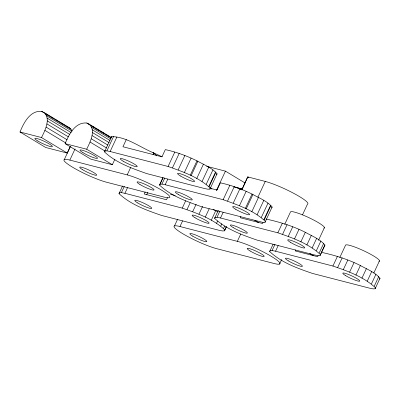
<?xml version="1.0" encoding="UTF-8"?>
<svg xmlns="http://www.w3.org/2000/svg" width="400" height="400" viewBox="0 0 400 400"><rect width="100%" height="100%" fill="white"/><g stroke="black" fill="none" stroke-linecap="round" stroke-linejoin="round"><path stroke-width="0.6" d="M20 131.99L41.51 137.55C45.09 130.495 52.405 116.02 41.675 111.36C30.11 110.245 23.66 122.975 20 131.99L45.695 147.495L67.205 153.055L70.31 146.405M65.135 143.65L86.645 149.21C90.225 142.155 97.54 127.675 86.81 123.015C75.245 121.905 68.795 134.635 65.135 143.65L90.83 159.155L112.34 164.71L114.925 159.17M104.485 151.885L104.87 150.98L106.88 150.865L110.125 151.505L168.075 166.475C182.82 171.73 198.825 177.225 210.33 188.185L209.95 189.09L207.94 189.205L204.695 188.565L146.745 173.6C132 168.34 115.995 162.85 104.485 151.885L111.59 136.575C127.045 136.86 139.985 147.34 153.8 152.96L156.845 155.855M111.205 137.48L111.59 136.575M119.02 193.64L119.405 192.73L121.41 192.615L124.91 193.305L182.265 208.12C197.225 213.275 213.215 218.955 224.865 229.935L224.48 230.845L222.475 230.955L218.975 230.27L161.62 215.455C146.66 210.295 130.67 204.62 119.02 193.64L122.565 185.95M209.825 188.185L217.025 190.045L220.385 182.84C231.54 185.25 242.27 189.24 252.49 194.285C259.215 198.07 267.04 200.965 272.115 207L265.01 222.315L263.005 222.43L201.81 206.82C187.065 201.565 171.06 196.07 159.55 185.11L163.035 177.555M216.665 174.685L217.05 173.78C211.975 167.745 204.155 164.85 197.425 161.065C187.205 156.015 176.475 152.03 165.32 149.62L161.96 156.825L122.955 146.75L126.315 139.545M214.615 218.33L214.995 217.425L217.005 217.31L220.505 218L277.86 232.815C292.82 237.97 308.805 243.65 320.46 254.63L320.075 255.535L318.065 255.65L314.57 254.96L257.21 240.145C242.255 234.99 226.265 229.31 214.615 218.33L218.3 210.42M265.01 222.315L265.395 221.405C253.885 210.445 237.88 204.955 223.135 199.695L165.19 184.725L161.94 184.09L159.935 184.2M271.73 207.91L272.115 207M269.675 251.555L270.06 250.645L272.07 250.535L275.565 251.22L332.925 266.035C347.88 271.19 363.87 276.87 375.52 287.85L375.14 288.76L373.13 288.875L369.63 288.185L312.275 273.37C297.315 268.215 281.33 262.535 269.675 251.555L273.1 244.21M266.02 218.995C279.55 222.04 292.925 225.975 305.315 232.31C312.04 236.095 319.865 238.99 324.935 245.025L320.075 255.535M379.615 279.155L380 278.245C374.925 272.215 367.105 269.315 360.375 265.535C348.17 259.305 335.02 255.355 321.69 252.375M241.95 189.88L247.74 176.905L265.265 181.435A26.76 3.77 25 0 1 294.26 193.615A26.76 3.77 25 0 1 307.48 204.155L302.475 214.895M64.34 159.51L70.35 146.625M69.845 160.085L127.205 174.9A26.76 3.77 25 0 1 161.49 190.09A26.76 3.77 25 0 1 163.91 197.045L106.555 182.23A26.76 3.77 25 0 1 72.27 167.04A26.76 3.77 25 0 1 69.845 160.085L75.07 148.88M106.88 150.865L113.595 136.46M110.125 151.505L116.845 137.1M127.205 174.9L130.6 167.615M121.41 192.615L124.31 186.4M124.91 193.305L127.545 187.655M153.025 154.625L153.8 152.96M145.205 191.895L144.225 193.99L166.53 199.75L167.51 197.655M146.655 194.84L147.775 192.44M168.075 166.475L174.79 152.065M159.55 185.11L162.91 177.905M161.94 184.09L164.785 177.995M172.48 167.81L179.2 153.405M165.19 184.725L167.775 179.185M178.16 169.91L184.875 155.505M184.375 172.525L191.095 158.115M190.255 175.26L196.97 160.855M191.14 175.69L197.855 161.285M182.265 208.12L185.69 200.775M174.465 225.955L177.63 219.17M196.725 178.555L203.445 164.145M187.015 209.565L190.175 202.785M179.975 226.525L237.33 241.345A26.76 3.77 25 0 1 271.615 256.535A26.76 3.77 25 0 1 274.04 263.49L216.68 248.675A26.76 3.77 25 0 1 182.395 233.485A26.76 3.77 25 0 1 179.975 226.525L182.61 220.875M202.02 181.56L208.74 167.155M192.69 211.66L196.115 204.32M206.225 184.285L212.945 169.88M208.86 186.385L215.575 171.975M209.155 186.665L215.87 172.255M209.95 189.09L217.05 173.78M198.91 214.275L202.595 206.365M245.12 183.02L225.435 171.145L216.475 190.355L217.385 189.2M205.24 217.22L209.195 208.75M211.26 220.305L215.74 210.7L213 209.3M223.135 199.695L229.855 185.29M217.005 217.31L219.905 211.095M216.555 223.31L217.605 221.05M227.545 201.035L234.265 186.63M220.505 218L223.14 212.35M220.76 226.035L221.815 223.775M233.22 203.135L239.94 188.725M223.595 228.295L224.65 226.035M241.68 189.9L247.74 176.905L248.805 177.55M224.865 229.935L226.445 226.545M224.48 230.845L226.325 226.89M239.44 205.745L246.155 191.34M240.765 216.655L240.27 217.725L262.575 223.485L263.07 222.42M245.315 208.48L252.035 194.075M246.205 208.915L252.92 194.51M237.33 241.345L240.755 233.995M257.885 197.26L265.265 181.435M251.79 211.775L258.505 197.37M257.085 214.78L263.8 200.375M261.29 217.51L268.01 203.1M263.92 219.605L270.64 205.2M264.215 219.885L270.935 205.48M277.86 232.815L282.34 223.21M272.07 250.535L274.965 244.32M284.715 224.345L290.395 212.155A18.73 2.64 25 0 1 309.53 217.96A18.73 2.64 25 0 1 323.87 228.105M282.61 234.255L287.085 224.655M275.565 251.22L278.2 245.57M288.285 236.355L292.765 226.75M279.545 264.065L281.655 259.545M294.5 238.97L298.98 229.365M295.83 249.88L295.33 250.945L317.635 256.705L318.135 255.64M300.835 241.915L305.315 232.31M306.855 245L311.33 235.395M312.145 248.005L316.625 238.4M318.48 240.345L324.425 227.605M316.355 250.73L320.83 241.125M319.19 252.99L323.665 243.385M320.46 254.63L324.935 245.025M332.925 266.035L337.4 256.43M339.775 257.565L345.46 245.375A18.73 2.64 25 0 1 364.59 251.18A18.73 2.64 25 0 1 378.935 261.325M337.67 267.48L342.15 257.875M343.35 269.58L347.825 259.975M349.565 272.19L354.045 262.585M355.9 275.14L360.375 265.535M361.915 278.22L366.395 268.615M367.21 281.225L371.69 271.62M373.8 273.015L379.485 260.825M371.415 283.95L375.895 274.35M374.25 286.21L378.73 276.61M375.14 288.76L380 278.245M225.435 171.145L207.91 166.62A26.76 3.77 25 0 0 206.595 166.3M233.915 186.885L242.355 189.065M235.065 187.285L242.365 189.15M238.125 188.31L242.345 189.4M239.9 189.2L242.31 189.825M170.43 194.3L175.26 195.55M67.37 126.86L69.32 127.715L70.91 129.16L72.07 131.135L46.375 115.635M215.74 210.7L217.855 211.9M254.745 220.305L258.47 222.55M309.805 253.525L313.53 255.775M88.76 123.87L111.31 137.475M86.81 123.015L89.43 124.6M90.48 125.23L91.53 125.865M93.1 126.815L94.15 127.445M95.725 128.395L97.295 129.345M98.345 129.98L99.395 130.61M100.965 131.56L104.64 133.775M105.685 134.405L106.735 135.04M108.31 135.99L109.36 136.62M90.35 125.315L111.325 137.97M91.51 127.29L110.915 139M92.2 129.73L110.03 140.485M92.39 132.53L109.175 142.655M92.08 135.59L107.81 145.08M91.275 138.79L106.48 147.965M43.625 112.21L69.32 127.715M41.675 111.36L43.77 112.625M45.345 113.575L49.015 115.785M50.065 116.42L51.115 117.055M52.685 118L53.735 118.635M55.31 119.585L56.88 120.535M57.93 121.165L58.98 121.8M60.03 122.43L64.225 124.965M65.27 125.595L66.32 126.23M45.215 113.655L70.91 129.16M90.005 142.005L105.215 151.18M47.065 118.07L71.19 132.625M47.255 120.87L69.805 134.475M46.945 123.93L68.445 136.905M86.645 149.21L112.34 164.71M46.14 127.13L67.115 139.785M44.87 130.345L65.845 143M41.51 137.55L67.205 153.055M210.17 187.425L211.91 189.075M152.95 152.68A26.76 3.77 25 0 1 162.2 156.855M123.155 161.185A9.365 1.32 25 0 0 137.085 166.705A9.365 1.32 25 0 0 125.955 159.99A9.365 1.32 25 0 0 123.155 161.185M180.51 176.005A9.365 1.32 25 0 0 194.44 181.52A9.365 1.32 25 0 0 183.31 174.805A9.365 1.32 25 0 0 180.51 176.005M233.28 227.63A9.365 1.32 25 0 0 247.21 233.15A9.365 1.32 25 0 0 236.085 226.435A9.365 1.32 25 0 0 233.28 227.63M290.64 242.45A9.365 1.32 25 0 0 304.565 247.965A9.365 1.32 25 0 0 293.44 241.25A9.365 1.32 25 0 0 290.64 242.45M37.87 141.04A9.635 1.355 25 0 0 52.195 146.715A9.635 1.355 25 0 0 40.75 139.81A9.635 1.355 25 0 0 37.87 141.04M83.005 152.7A9.635 1.355 25 0 0 97.33 158.375A9.635 1.355 25 0 0 85.885 151.47A9.635 1.355 25 0 0 83.005 152.7M178.22 194.41A9.365 1.32 25 0 0 192.145 199.925A9.365 1.32 25 0 0 181.02 193.215A9.365 1.32 25 0 0 178.22 194.41M235.575 209.225A9.365 1.32 25 0 0 249.5 214.745A9.365 1.32 25 0 0 238.375 208.03A9.365 1.32 25 0 0 235.575 209.225M192.75 236.16A9.365 1.32 25 0 0 206.68 241.68A9.365 1.32 25 0 0 195.55 234.965A9.365 1.32 25 0 0 192.75 236.16M250.105 250.975A9.365 1.32 25 0 0 264.035 256.495A9.365 1.32 25 0 0 252.91 249.78A9.365 1.32 25 0 0 250.105 250.975M82.625 169.715A9.365 1.32 25 0 0 96.555 175.235A9.365 1.32 25 0 0 85.425 168.52A9.365 1.32 25 0 0 82.625 169.715M139.98 184.53A9.365 1.32 25 0 0 153.91 190.05A9.365 1.32 25 0 0 142.78 183.335A9.365 1.32 25 0 0 139.98 184.53M137.69 202.94A9.365 1.32 25 0 0 151.615 208.455A9.365 1.32 25 0 0 140.49 201.74A9.365 1.32 25 0 0 137.69 202.94M195.045 217.755A9.365 1.32 25 0 0 208.97 223.27A9.365 1.32 25 0 0 197.845 216.56A9.365 1.32 25 0 0 195.045 217.755M288.345 260.855A9.365 1.32 25 0 0 302.275 266.37A9.365 1.32 25 0 0 291.145 259.66A9.365 1.32 25 0 0 288.345 260.855M345.7 275.67A9.365 1.32 25 0 0 359.63 281.19A9.365 1.32 25 0 0 348.5 274.475A9.365 1.32 25 0 0 345.7 275.67"/></g></svg>
